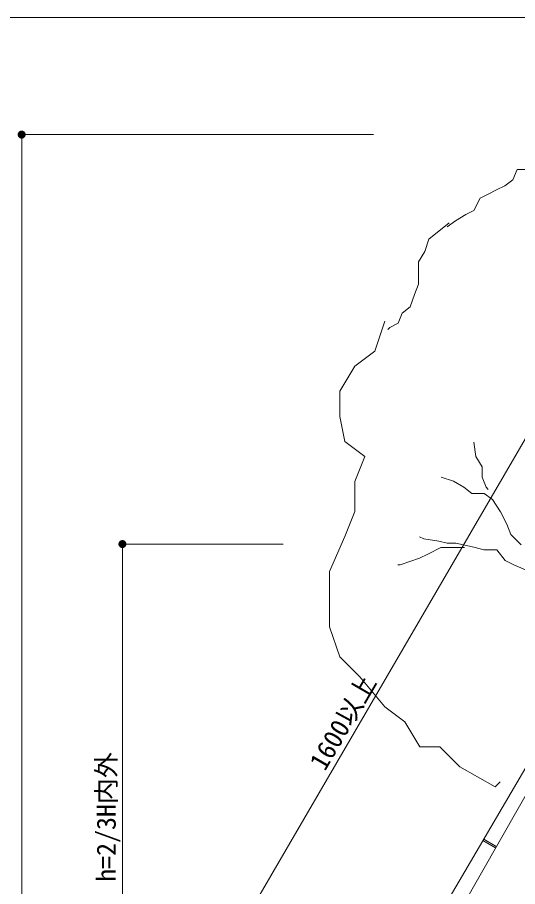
# Model space of a CAD drawing. Units: millimetres, scale not verified. Extents: x 172 to 2911, y 2048 to 3915.
# Drawn here: x 1376 to 1998, y 2777 to 3860 of the extents above; entities that cross this region are included whole.
import ezdxf
from ezdxf.enums import TextEntityAlignment as Align

# ---------------------------------------------------------------- set-up
doc = ezdxf.new("R2010")
doc.units = ezdxf.units.MM
doc.header["$LTSCALE"] = 10
for name, color, linetype, lineweight in [('_0-0_', 7, 'Continuous', 13), ('寸法', 1, 'Continuous', 13), ('本体', 7, 'Continuous', 13)]:
    doc.layers.add(name, color=color, linetype=linetype, lineweight=lineweight)
doc.styles.add('ＭＳ ゴシック', font='')
doc.styles.get('ＭＳ ゴシック').set_extended_font_data('MS Gothic')

# ---------------------------------------------------------------- blocks, each defined once
blk = doc.blocks.new('filled_dot')
at = {"color": 0, "linetype": 'Continuous', "lineweight": -2, "const_width": 1.25}
blk.add_lwpolyline([(-0.625, 0, 1), (0.625, 0, 1)], format="xyb", close=True, dxfattribs=at)

msp = doc.modelspace()

# ---------------------------------------------------------------- linework, layer by layer
at = {"layer": '_0-0_', "color": 6}
msp.add_lwpolyline([(2910.61, 3859.9), (172.48, 3859.9), (172.48, 2048.09), (2910.61, 2048.09)], close=True, dxfattribs=at)
at = {"layer": '寸法'}
for p, q in [((1380.97, 3713.79), (1380.97, 2523.44)), ((1819.1, 3713.79), (1380.97, 3713.79)), ((1564.05, 2571.4), (2030.03, 3372.74)), ((1506.41, 3203.58), (1506.41, 2523.44)), ((1706.76, 3203.58), (1506.41, 3203.58))]:
    msp.add_line(p, q, dxfattribs=at)
at = {"layer": '本体'}
for p, q in [((1997.76, 3670.36), (1992.65, 3657.58)), ((2010.53, 3670.36), (1997.76, 3670.36)), ((1992.65, 3657.58), (1982.43, 3649.91)), ((1961.99, 3639.69), (1951.76, 3634.58)), ((1972.21, 3644.8), (1961.99, 3639.69)), ((1982.43, 3649.91), (1972.21, 3644.8)), ((1951.76, 3634.58), (1944.1, 3619.25)), ((1944.1, 3619.25), (1933.88, 3614.14)), ((1933.88, 3614.14), (1921.1, 3606.48)), ((1913.44, 3603.92), (1887.89, 3583.48)), ((1921.1, 3606.48), (1910.88, 3598.81)), ((1887.89, 3583.48), (1882.77, 3568.15)), ((1882.77, 3568.15), (1875.11, 3555.37)), ((1875.11, 3555.37), (1875.11, 3542.6)), ((1875.11, 3542.6), (1875.11, 3527.27)), ((1875.11, 3527.27), (1870, 3514.49)), ((1870, 3514.49), (1864.89, 3499.16)), ((1864.89, 3499.16), (1854.67, 3491.49)), ((1854.67, 3491.49), (1849.56, 3478.72)), ((1833.12, 3481.31), (1820.63, 3443.87)), ((1849.56, 3478.72), (1839.34, 3473.61)), ((1839.34, 3473.61), (1836.78, 3471.05)), ((1820.63, 3443.87), (1795.67, 3425.14)), ((1795.67, 3425.14), (1776.95, 3393.94)), ((1776.95, 3393.94), (1776.95, 3362.73)), ((1776.95, 3362.73), (1783.19, 3331.52)), ((1783.19, 3331.52), (1808.15, 3312.8)), ((1944.1, 3330.52), (1946.65, 3312.63)), ((1808.15, 3312.8), (1795.67, 3281.59)), ((1946.65, 3312.63), (1954.32, 3299.86)), ((1954.32, 3299.86), (1954.32, 3287.08)), ((1903.22, 3287.08), (1918.55, 3281.97)), ((1954.32, 3287.08), (1959.43, 3274.3)), ((1795.67, 3281.59), (1795.67, 3244.15)), ((1918.55, 3281.97), (1931.32, 3274.3)), ((1931.32, 3274.3), (1941.54, 3266.64)), ((1959.43, 3274.3), (1961.99, 3271.75)), ((2209.17, 3268.55), (1805.22, 2577.31)), ((1815.57, 2552.27), (2220.05, 3262.19)), ((1941.54, 3266.64), (1956.87, 3266.64)), ((1956.87, 3266.64), (1967.1, 3258.97)), ((1967.1, 3258.97), (1977.32, 3243.64)), ((1795.67, 3244.15), (1783.19, 3212.94)), ((1977.32, 3243.64), (1984.98, 3228.31)), ((1984.98, 3228.31), (1990.09, 3215.54)), ((1783.19, 3212.94), (1764.46, 3169.25)), ((1881.52, 3209.93), (1876.17, 3212.6)), ((1900.24, 3207.25), (1881.52, 3209.93)), ((1910.94, 3204.58), (1900.24, 3207.25)), ((1990.09, 3215.54), (2002.87, 3202.76)), ((1902.92, 3199.23), (1886.87, 3191.2)), ((1913.62, 3199.23), (1902.92, 3199.23)), ((1921.64, 3204.58), (1910.94, 3204.58)), ((1932.34, 3199.23), (1913.62, 3199.23)), ((1935.01, 3201.9), (1921.64, 3204.58)), ((1945.71, 3199.23), (1935.01, 3201.9)), ((1956.41, 3196.55), (1945.71, 3199.23)), ((1972.46, 3196.55), (1956.41, 3196.55)), ((1983.16, 3183.18), (1972.46, 3196.55)), ((1876.17, 3185.85), (1852.09, 3177.83)), ((1886.87, 3191.2), (1876.17, 3185.85)), ((1852.09, 3177.83), (1849.42, 3177.83)), ((1993.86, 3177.83), (1983.16, 3183.18)), ((2017.93, 3167.13), (1993.86, 3177.83)), ((1764.46, 3169.25), (1764.46, 3138.04)), ((1764.46, 3138.04), (1764.46, 3100.59)), ((1764.46, 3100.59), (1776.95, 3063.15)), ((1776.95, 3063.15), (1801.91, 3038.18)), ((1801.91, 3038.18), (1833.12, 3000.73)), ((1833.12, 3000.73), (1858.08, 2982.01)), ((1858.08, 2982.01), (1876.81, 2950.8)), ((1876.81, 2950.8), (1901.77, 2950.8)), ((1901.77, 2950.8), (1926.74, 2925.84)), ((1926.74, 2925.84), (1970.43, 2900.87)), ((1970.43, 2900.87), (1976.67, 2907.11)), ((1955.24, 2834.03), (1970.89, 2824.88)), ((1956.25, 2835.76), (1971.9, 2826.61))]:
    msp.add_line(p, q, dxfattribs=at)

# ---------------------------------------------------------------- block references
at = {"layer": '寸法', "xscale": 4, "yscale": 4, "rotation": 270}
for p in [(1380.97, 3713.79), (1506.41, 3203.58)]:
    msp.add_blockref('filled_dot', p, dxfattribs=at)

# ---------------------------------------------------------------- texts
at = {"layer": '寸法', "color": 3, "style": 'ＭＳ ゴシック'}
msp.add_text('1600以上', height=23.74, rotation=59.822, dxfattribs=at).set_placement((1780.82, 2981.5), align=Align.MIDDLE_CENTER)
at = {"layer": '寸法', "style": 'ＭＳ ゴシック'}
msp.add_text('h=2/3H内外', height=23.74, rotation=90, dxfattribs=at).set_placement((1486.25, 2863.51), align=Align.MIDDLE_CENTER)

doc.saveas('drawing.dxf')
